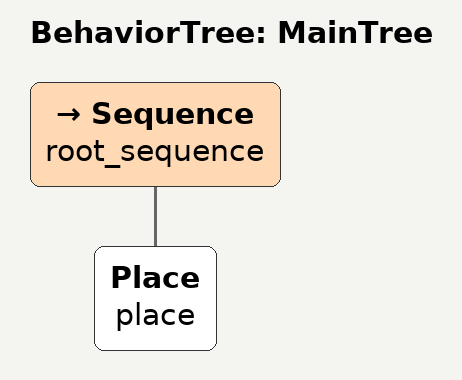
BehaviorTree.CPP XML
<root main_tree_to_execute = "MainTree" >
    <BehaviorTree ID="MainTree">
       <Sequence name="root_sequence">
           <Place    name="place"/>
       </Sequence>
    </BehaviorTree>
</root>
